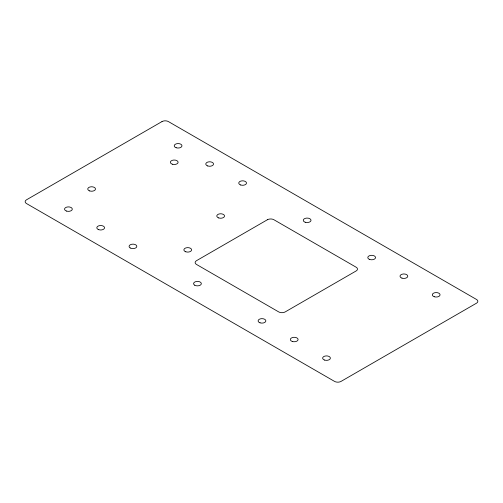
<?xml version="1.0" encoding="UTF-8"?>
<svg xmlns="http://www.w3.org/2000/svg" width="503" height="503" viewBox="0 0 503 503"><rect width="100%" height="100%" fill="white"/><g stroke="black" fill="none" stroke-linecap="round" stroke-linejoin="round"><path stroke-width="0.75" d="M161.979 121.588L26.489 199.817A4.565 2.634 0 0 0 26.489 203.539L334.57 381.412A4.565 2.634 0 0 0 341.021 381.412L476.511 303.183A4.565 2.634 0 0 0 476.511 299.461L168.43 121.588A4.565 2.634 0 0 0 161.979 121.588M267.439 219.729L196.466 260.705A4.565 2.634 0 0 0 196.466 264.427L278.731 311.923A4.565 2.634 0 0 0 285.182 311.923L356.155 270.947A4.565 2.634 0 0 0 356.155 267.219L273.89 219.729A4.565 2.634 0 0 0 267.439 219.729M260.045 322.819A3.879 2.238 0 0 0 265.861 320.876A3.879 2.238 0 0 0 260.045 318.94A3.879 2.238 0 0 0 260.045 322.819M324.567 360.066A3.879 2.238 0 0 0 330.383 358.13A3.879 2.238 0 0 0 324.567 356.193A3.879 2.238 0 0 0 324.567 360.066M194.724 285.214A3.879 2.238 0 0 0 201.213 284.208A3.879 2.238 0 0 0 196.459 281.466A3.879 2.238 0 0 0 194.724 285.214M66.484 211.065A3.879 2.238 0 0 0 72.3 209.129A3.879 2.238 0 0 0 66.484 207.186A3.879 2.238 0 0 0 66.484 211.065M130.202 247.96A3.879 2.238 0 0 0 136.69 246.96A3.879 2.238 0 0 0 131.943 244.213A3.879 2.238 0 0 0 130.202 247.96M434.252 296.745A3.879 2.238 0 0 0 440.068 294.802A3.879 2.238 0 0 0 434.252 292.865A3.879 2.238 0 0 0 434.252 296.745M369.73 259.491A3.879 2.238 0 0 0 375.546 257.555A3.879 2.238 0 0 0 369.73 255.612A3.879 2.238 0 0 0 369.73 259.491M305.208 222.244A3.879 2.238 0 0 0 311.024 220.301A3.879 2.238 0 0 0 305.208 218.365A3.879 2.238 0 0 0 305.208 222.244M240.692 184.991A3.879 2.238 0 0 0 246.508 183.054A3.879 2.238 0 0 0 240.692 181.111A3.879 2.238 0 0 0 240.692 184.991M176.169 147.744A3.879 2.238 0 0 0 181.985 145.801A3.879 2.238 0 0 0 176.169 143.864A3.879 2.238 0 0 0 176.169 147.744M401.96 278.134A3.879 2.238 0 0 0 407.782 276.197A3.879 2.238 0 0 0 401.96 274.254A3.879 2.238 0 0 0 401.96 278.134M292.281 341.462A3.879 2.238 0 0 0 298.097 339.519A3.879 2.238 0 0 0 292.281 337.582A3.879 2.238 0 0 0 292.281 341.462M89.685 190.933A3.879 2.238 0 0 0 95.501 188.996A3.879 2.238 0 0 0 89.685 187.059A3.879 2.238 0 0 0 89.685 190.933M218.723 217.944A3.879 2.238 0 0 0 224.539 216.001A3.879 2.238 0 0 0 218.723 214.064A3.879 2.238 0 0 0 218.723 217.944M172.296 164.204A3.879 2.238 0 0 0 178.112 162.268A3.879 2.238 0 0 0 172.296 160.325A3.879 2.238 0 0 0 172.296 164.204M185.814 251.802A3.879 2.238 0 0 0 191.63 249.859A3.879 2.238 0 0 0 185.814 247.922A3.879 2.238 0 0 0 185.814 251.802M98.745 229.695A3.879 2.238 0 0 0 104.561 227.752A3.879 2.238 0 0 0 98.745 225.816A3.879 2.238 0 0 0 98.745 229.695M207.72 165.959A3.879 2.238 0 0 0 213.536 164.016A3.879 2.238 0 0 0 207.72 162.079A3.879 2.238 0 0 0 207.72 165.959"/></g></svg>
